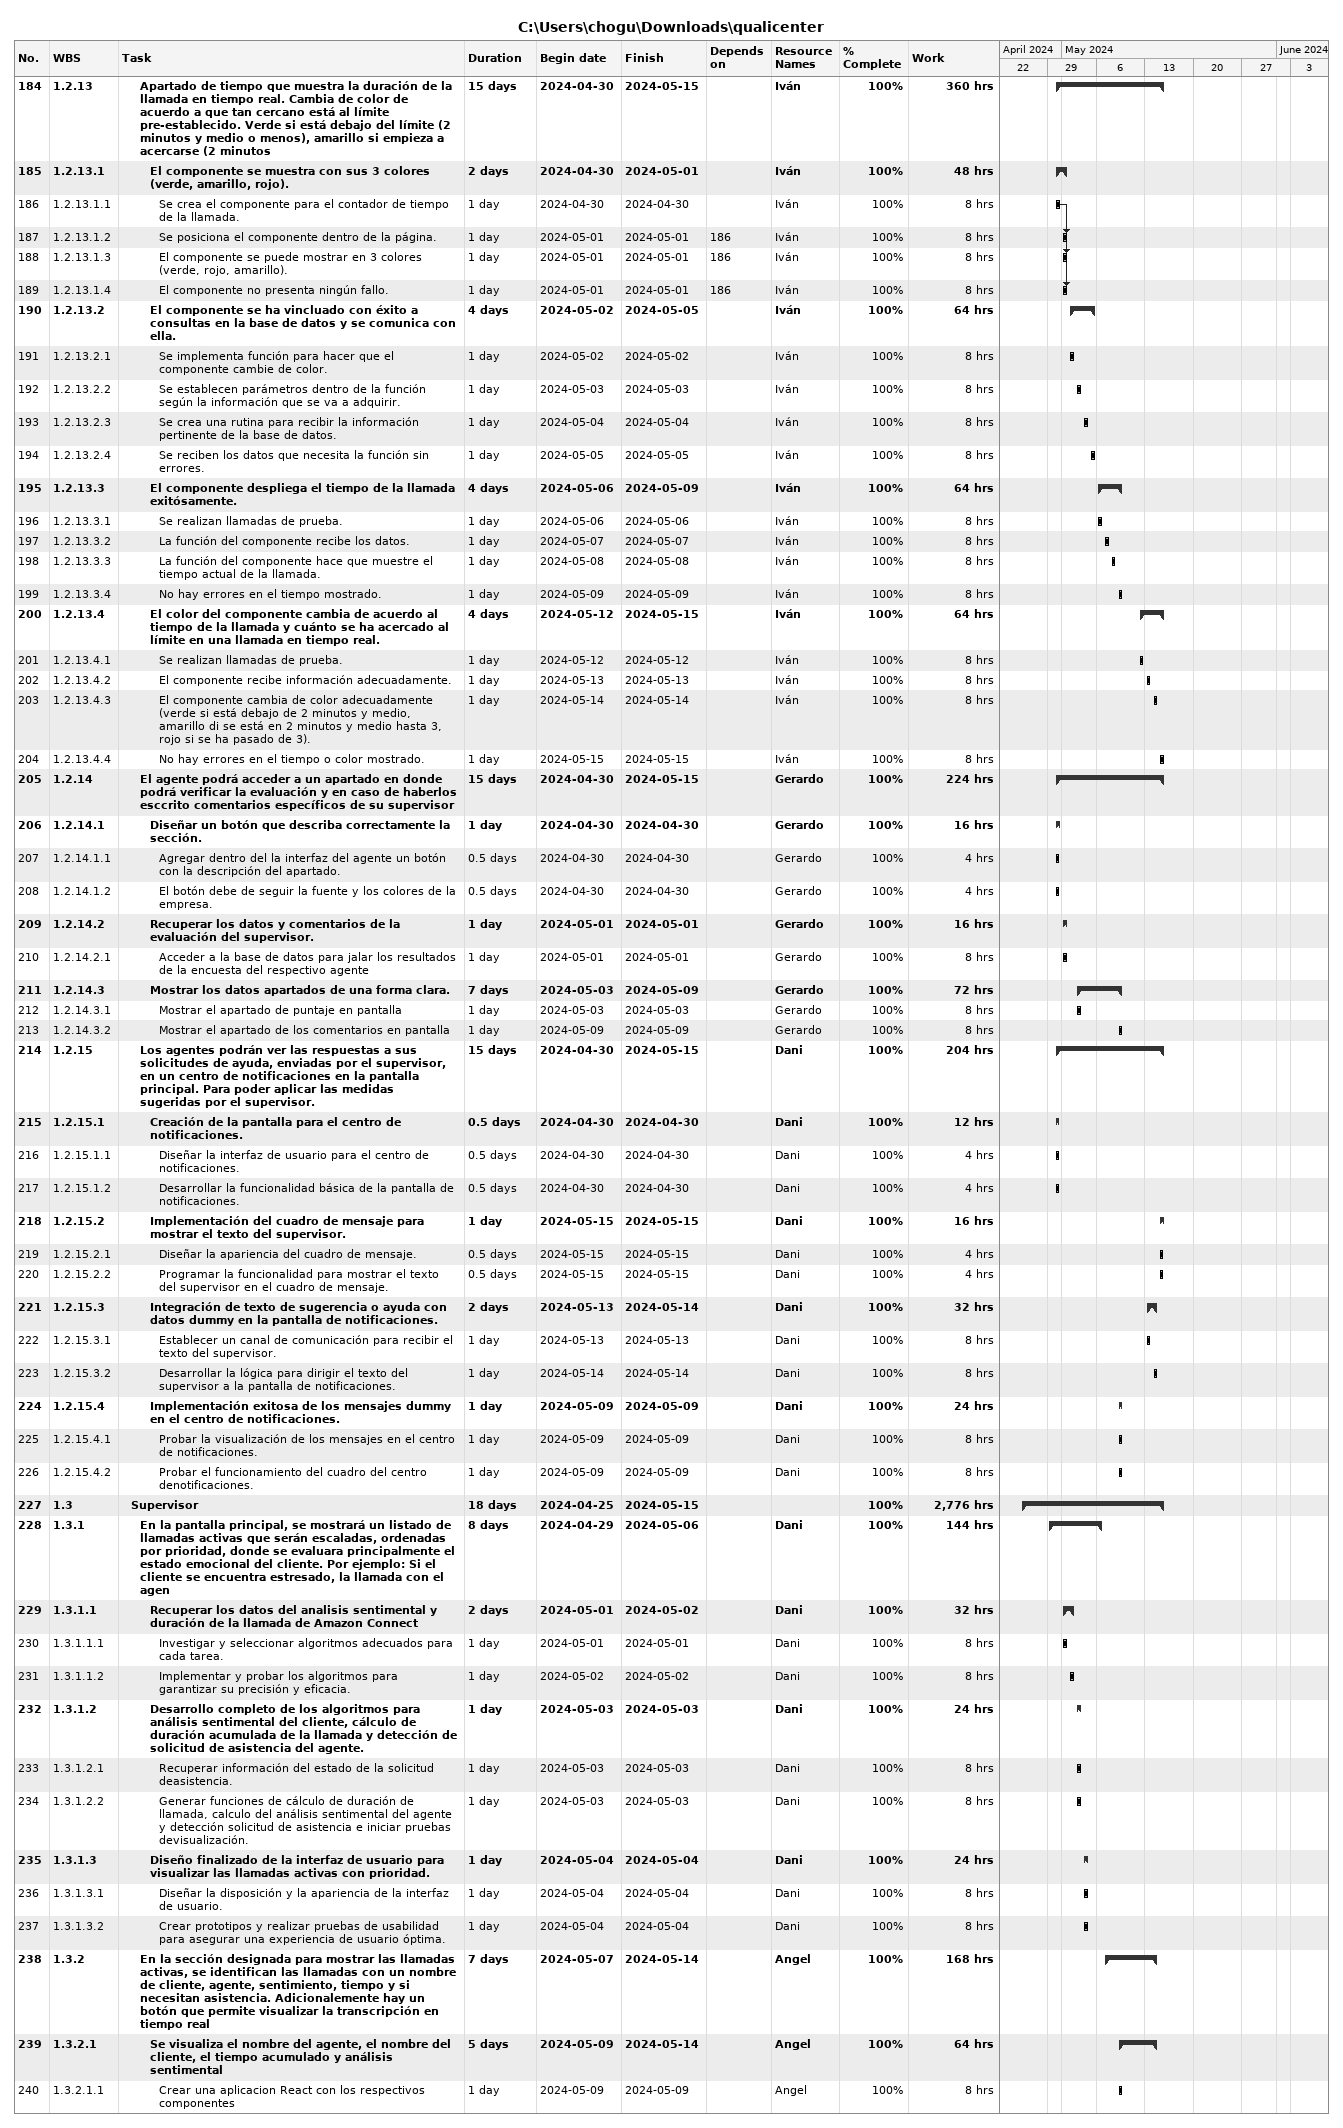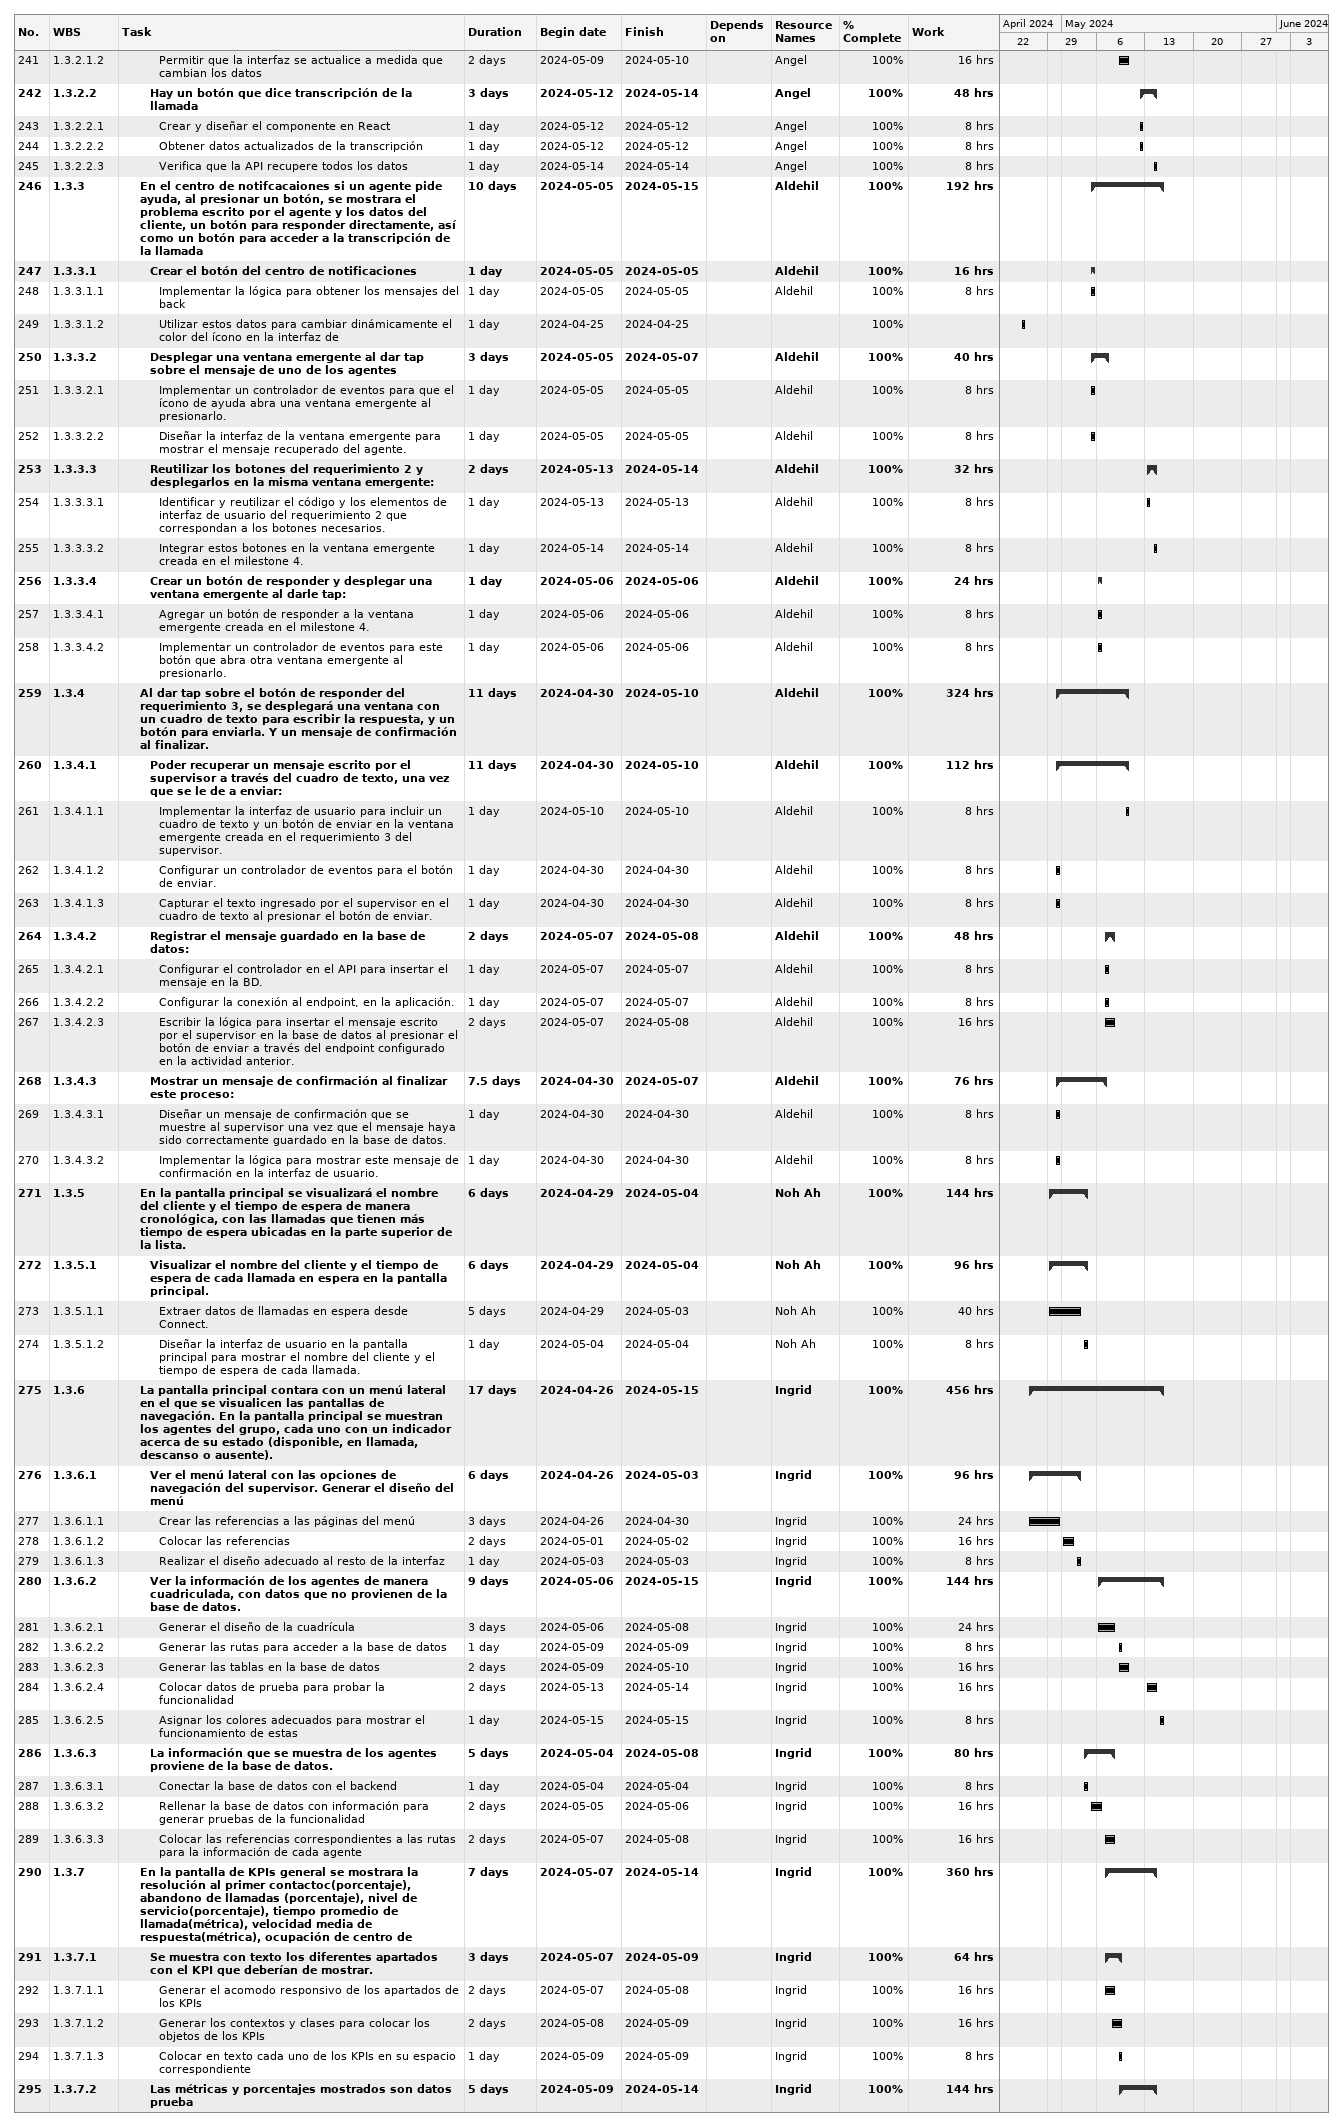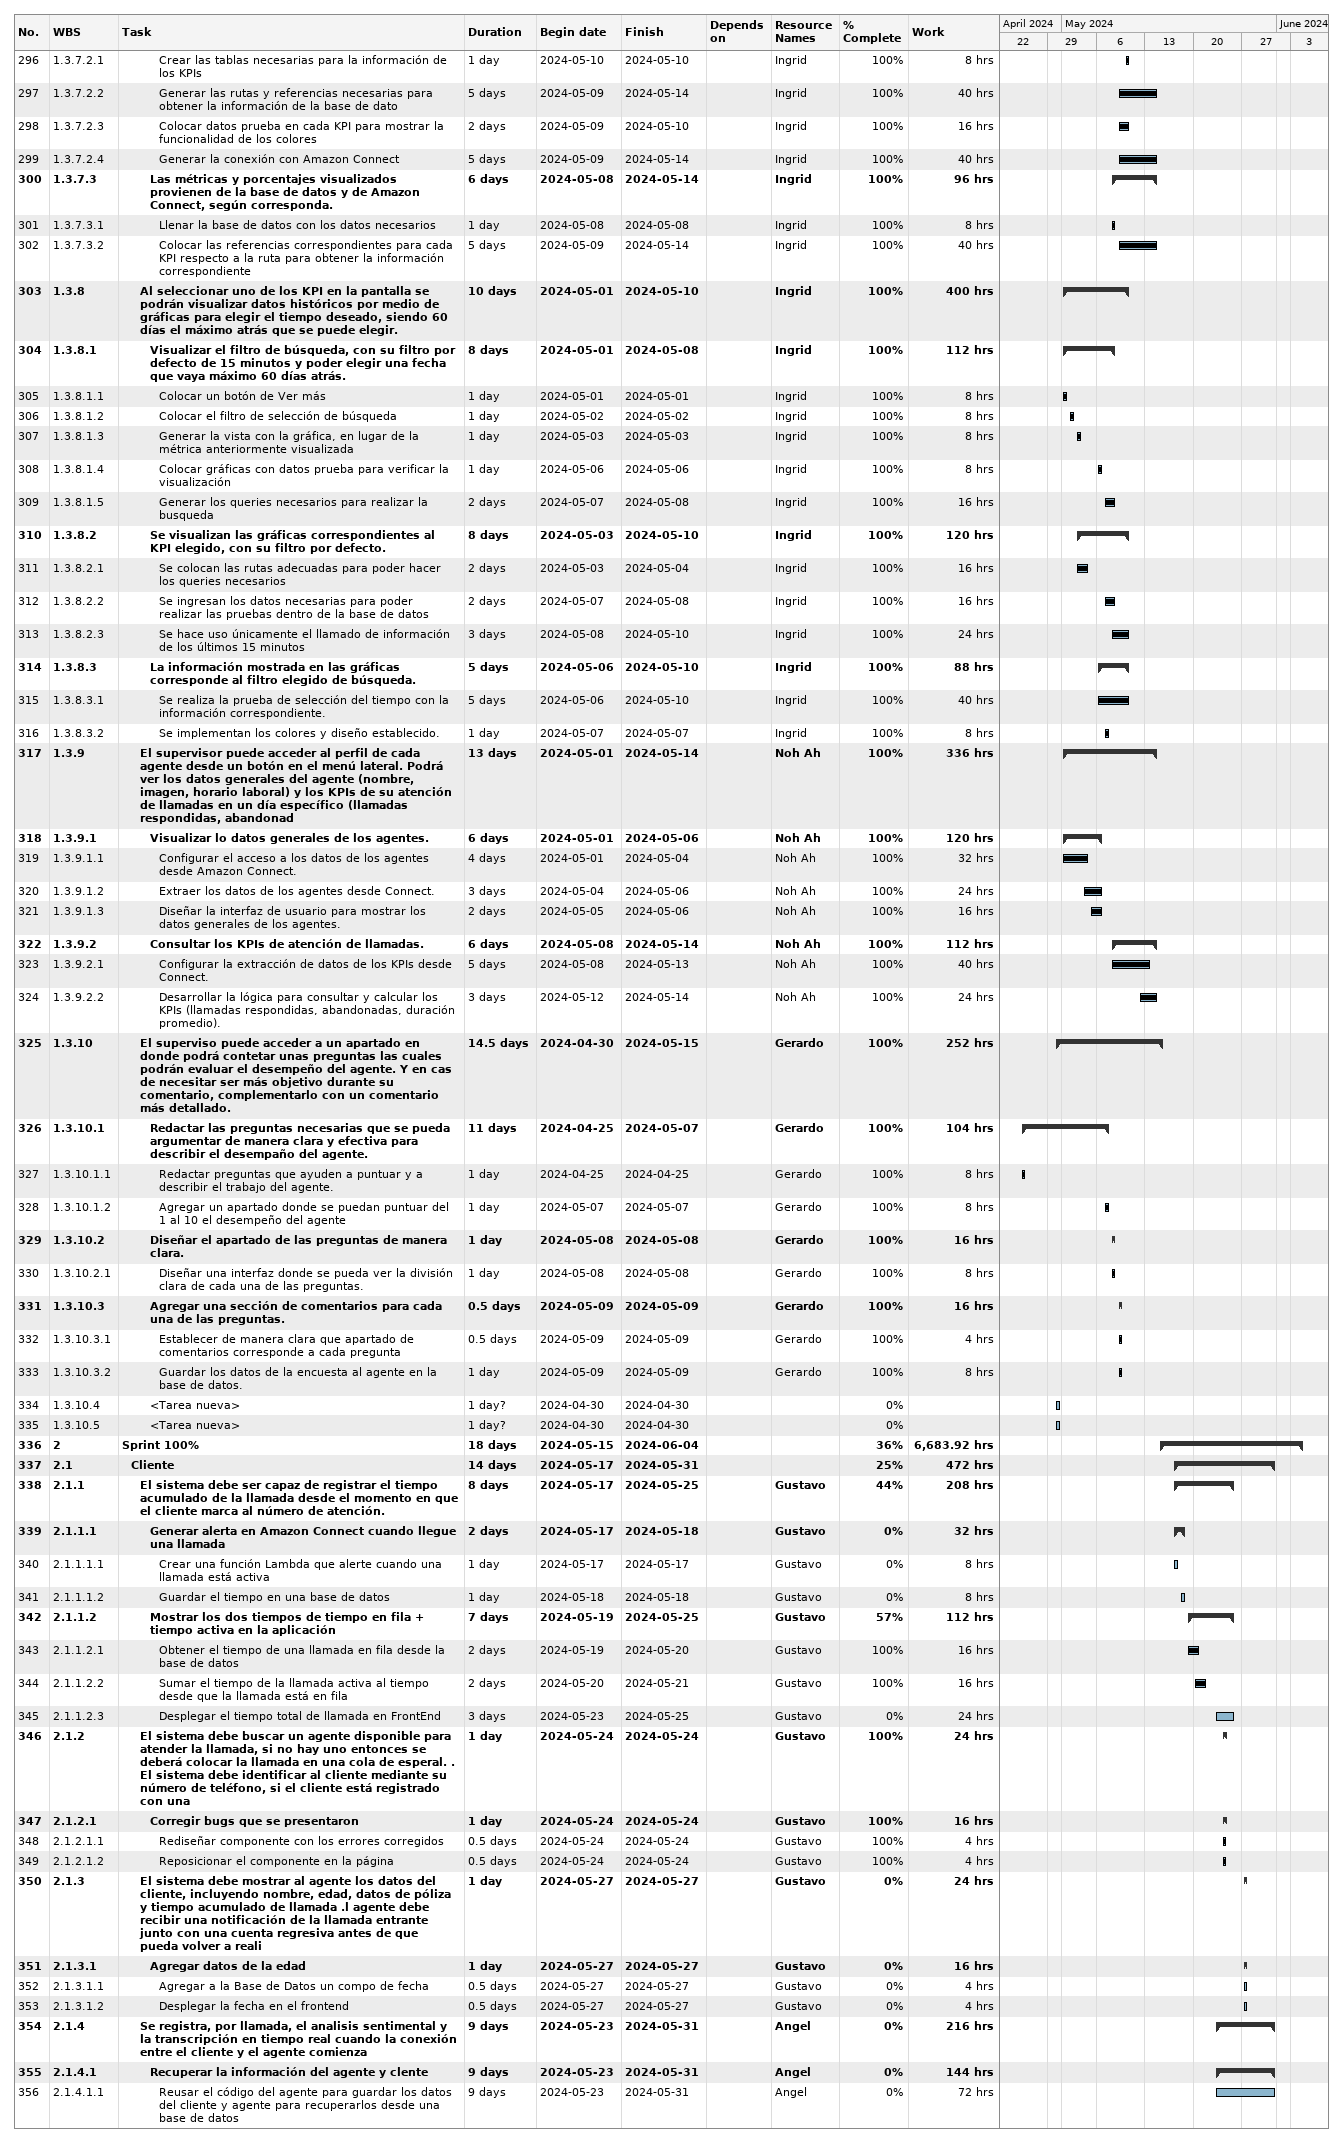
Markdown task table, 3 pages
C:\Users\chogu\Downloads\qualicenter

| ID | WBS | Task | Duration | Start | Finish | Predecessors | Resources | % complete | Work (h) |
|---|---|---|---|---|---|---|---|---|---|
| 184 | 1.2.13 | **Apartado de tiempo que muestra la duración de la llamada en tiempo real. Cambia de color de acuerdo a que tan cercano está al límite pre-establecido. Verde si está debajo del límite (2 minutos y medio o menos), amarillo si empieza a acercarse (2 minutos** | 15d | 2024-04-30 | 2024-05-15 |  | Iván | 100 | 360 |
| 185 | 1.2.13.1 | **El componente se muestra con sus 3 colores (verde, amarillo, rojo).** | 2d | 2024-04-30 | 2024-05-01 |  | Iván | 100 | 48 |
| 186 | 1.2.13.1.1 | Se crea el componente para el contador de tiempo de la llamada. | 1d | 2024-04-30 | 2024-04-30 |  | Iván | 100 | 8 |
| 187 | 1.2.13.1.2 | Se posiciona el componente dentro de la página. | 1d | 2024-05-01 | 2024-05-01 | 186 | Iván | 100 | 8 |
| 188 | 1.2.13.1.3 | El componente se puede mostrar en 3 colores (verde, rojo, amarillo). | 1d | 2024-05-01 | 2024-05-01 | 186 | Iván | 100 | 8 |
| 189 | 1.2.13.1.4 | El componente no presenta ningún fallo. | 1d | 2024-05-01 | 2024-05-01 | 186 | Iván | 100 | 8 |
| 190 | 1.2.13.2 | **El componente se ha vincluado con éxito a consultas en la base de datos y se comunica con ella.** | 4d | 2024-05-02 | 2024-05-05 |  | Iván | 100 | 64 |
| 191 | 1.2.13.2.1 | Se implementa función para hacer que el componente cambie de color. | 1d | 2024-05-02 | 2024-05-02 |  | Iván | 100 | 8 |
| 192 | 1.2.13.2.2 | Se establecen parámetros dentro de la función según la información que se va a adquirir. | 1d | 2024-05-03 | 2024-05-03 |  | Iván | 100 | 8 |
| 193 | 1.2.13.2.3 | Se crea una rutina para recibir la información pertinente de la base de datos. | 1d | 2024-05-04 | 2024-05-04 |  | Iván | 100 | 8 |
| 194 | 1.2.13.2.4 | Se reciben los datos que necesita la función sin errores. | 1d | 2024-05-05 | 2024-05-05 |  | Iván | 100 | 8 |
| 195 | 1.2.13.3 | **El componente despliega el tiempo de la llamada exitósamente.** | 4d | 2024-05-06 | 2024-05-09 |  | Iván | 100 | 64 |
| 196 | 1.2.13.3.1 | Se realizan llamadas de prueba. | 1d | 2024-05-06 | 2024-05-06 |  | Iván | 100 | 8 |
| 197 | 1.2.13.3.2 | La función del componente recibe los datos. | 1d | 2024-05-07 | 2024-05-07 |  | Iván | 100 | 8 |
| 198 | 1.2.13.3.3 | La función del componente hace que muestre el tiempo actual de la llamada. | 1d | 2024-05-08 | 2024-05-08 |  | Iván | 100 | 8 |
| 199 | 1.2.13.3.4 | No hay errores en el tiempo mostrado. | 1d | 2024-05-09 | 2024-05-09 |  | Iván | 100 | 8 |
| 200 | 1.2.13.4 | **El color del componente cambia de acuerdo al tiempo de la llamada y cuánto se ha acercado al límite en una llamada en tiempo real.** | 4d | 2024-05-12 | 2024-05-15 |  | Iván | 100 | 64 |
| 201 | 1.2.13.4.1 | Se realizan llamadas de prueba. | 1d | 2024-05-12 | 2024-05-12 |  | Iván | 100 | 8 |
| 202 | 1.2.13.4.2 | El componente recibe información adecuadamente. | 1d | 2024-05-13 | 2024-05-13 |  | Iván | 100 | 8 |
| 203 | 1.2.13.4.3 | El componente cambia de color adecuadamente (verde si está debajo de 2 minutos y medio, amarillo di se está en 2 minutos y medio hasta 3, rojo si se ha pasado de 3). | 1d | 2024-05-14 | 2024-05-14 |  | Iván | 100 | 8 |
| 204 | 1.2.13.4.4 | No hay errores en el tiempo o color mostrado. | 1d | 2024-05-15 | 2024-05-15 |  | Iván | 100 | 8 |
| 205 | 1.2.14 | **El agente podrá acceder a un apartado en donde podrá verificar la evaluación y en caso de haberlos esccrito comentarios específicos de su supervisor** | 15d | 2024-04-30 | 2024-05-15 |  | Gerardo | 100 | 224 |
| 206 | 1.2.14.1 | **Diseñar un botón que describa correctamente la sección.** | 1d | 2024-04-30 | 2024-04-30 |  | Gerardo | 100 | 16 |
| 207 | 1.2.14.1.1 | Agregar dentro del la interfaz del agente un botón con la descripción del apartado. | 0.5d | 2024-04-30 | 2024-04-30 |  | Gerardo | 100 | 4 |
| 208 | 1.2.14.1.2 | El botón debe de seguir la fuente y los colores de la empresa. | 0.5d | 2024-04-30 | 2024-04-30 |  | Gerardo | 100 | 4 |
| 209 | 1.2.14.2 | **Recuperar los datos y comentarios de la evaluación del supervisor.** | 1d | 2024-05-01 | 2024-05-01 |  | Gerardo | 100 | 16 |
| 210 | 1.2.14.2.1 | Acceder a la base de datos para jalar los resultados de la encuesta del respectivo agente | 1d | 2024-05-01 | 2024-05-01 |  | Gerardo | 100 | 8 |
| 211 | 1.2.14.3 | **Mostrar los datos apartados de una forma clara.** | 7d | 2024-05-03 | 2024-05-09 |  | Gerardo | 100 | 72 |
| 212 | 1.2.14.3.1 | Mostrar el apartado de puntaje en pantalla | 1d | 2024-05-03 | 2024-05-03 |  | Gerardo | 100 | 8 |
| 213 | 1.2.14.3.2 | Mostrar el apartado de los comentarios en pantalla | 1d | 2024-05-09 | 2024-05-09 |  | Gerardo | 100 | 8 |
| 214 | 1.2.15 | **Los agentes podrán ver las respuestas a sus solicitudes de ayuda, enviadas por el supervisor, en un centro de notificaciones en la pantalla principal. Para poder aplicar las medidas sugeridas por el supervisor.** | 15d | 2024-04-30 | 2024-05-15 |  | Dani | 100 | 204 |
| 215 | 1.2.15.1 | **Creación de la pantalla para el centro de notificaciones.** | 0.5d | 2024-04-30 | 2024-04-30 |  | Dani | 100 | 12 |
| 216 | 1.2.15.1.1 | Diseñar la interfaz de usuario para el centro de notificaciones. | 0.5d | 2024-04-30 | 2024-04-30 |  | Dani | 100 | 4 |
| 217 | 1.2.15.1.2 | Desarrollar la funcionalidad básica de la pantalla de notificaciones. | 0.5d | 2024-04-30 | 2024-04-30 |  | Dani | 100 | 4 |
| 218 | 1.2.15.2 | **Implementación del cuadro de mensaje para mostrar el texto del supervisor.** | 1d | 2024-05-15 | 2024-05-15 |  | Dani | 100 | 16 |
| 219 | 1.2.15.2.1 | Diseñar la apariencia del cuadro de mensaje. | 0.5d | 2024-05-15 | 2024-05-15 |  | Dani | 100 | 4 |
| 220 | 1.2.15.2.2 | Programar la funcionalidad para mostrar el texto del supervisor en el cuadro de mensaje. | 0.5d | 2024-05-15 | 2024-05-15 |  | Dani | 100 | 4 |
| 221 | 1.2.15.3 | **Integración de texto de sugerencia o ayuda con datos dummy en la pantalla de notificaciones.** | 2d | 2024-05-13 | 2024-05-14 |  | Dani | 100 | 32 |
| 222 | 1.2.15.3.1 | Establecer un canal de comunicación para recibir el texto del supervisor. | 1d | 2024-05-13 | 2024-05-13 |  | Dani | 100 | 8 |
| 223 | 1.2.15.3.2 | Desarrollar la lógica para dirigir el texto del supervisor a la pantalla de notificaciones. | 1d | 2024-05-14 | 2024-05-14 |  | Dani | 100 | 8 |
| 224 | 1.2.15.4 | **Implementación exitosa de los mensajes dummy en el centro de notificaciones.** | 1d | 2024-05-09 | 2024-05-09 |  | Dani | 100 | 24 |
| 225 | 1.2.15.4.1 | Probar la visualización de los mensajes en el centro de notificaciones. | 1d | 2024-05-09 | 2024-05-09 |  | Dani | 100 | 8 |
| 226 | 1.2.15.4.2 | Probar el funcionamiento del cuadro del centro denotificaciones. | 1d | 2024-05-09 | 2024-05-09 |  | Dani | 100 | 8 |
| 227 | 1.3 | **Supervisor** | 18d | 2024-04-25 | 2024-05-15 |  |  | 100 | 2776 |
| 228 | 1.3.1 | **En la pantalla principal, se mostrará un listado de llamadas activas que serán escaladas, ordenadas por prioridad, donde se evaluara principalmente el estado emocional del cliente. Por ejemplo: Si el cliente se encuentra estresado, la llamada con el agen** | 8d | 2024-04-29 | 2024-05-06 |  | Dani | 100 | 144 |
| 229 | 1.3.1.1 | **Recuperar los datos del analisis sentimental y duración de la llamada de Amazon Connect** | 2d | 2024-05-01 | 2024-05-02 |  | Dani | 100 | 32 |
| 230 | 1.3.1.1.1 | Investigar y seleccionar algoritmos adecuados para cada tarea. | 1d | 2024-05-01 | 2024-05-01 |  | Dani | 100 | 8 |
| 231 | 1.3.1.1.2 | Implementar y probar los algoritmos para garantizar su precisión y eficacia. | 1d | 2024-05-02 | 2024-05-02 |  | Dani | 100 | 8 |
| 232 | 1.3.1.2 | **Desarrollo completo de los algoritmos para análisis sentimental del cliente, cálculo de duración acumulada de la llamada y detección de solicitud de asistencia del agente.** | 1d | 2024-05-03 | 2024-05-03 |  | Dani | 100 | 24 |
| 233 | 1.3.1.2.1 | Recuperar información del estado de la solicitud deasistencia. | 1d | 2024-05-03 | 2024-05-03 |  | Dani | 100 | 8 |
| 234 | 1.3.1.2.2 | Generar funciones de cálculo de duración de llamada, calculo del análisis sentimental del agente y detección solicitud de asistencia e iniciar pruebas devisualización. | 1d | 2024-05-03 | 2024-05-03 |  | Dani | 100 | 8 |
| 235 | 1.3.1.3 | **Diseño finalizado de la interfaz de usuario para visualizar las llamadas activas con prioridad.** | 1d | 2024-05-04 | 2024-05-04 |  | Dani | 100 | 24 |
| 236 | 1.3.1.3.1 | Diseñar la disposición y la apariencia de la interfaz de usuario. | 1d | 2024-05-04 | 2024-05-04 |  | Dani | 100 | 8 |
| 237 | 1.3.1.3.2 | Crear prototipos y realizar pruebas de usabilidad para asegurar una experiencia de usuario óptima. | 1d | 2024-05-04 | 2024-05-04 |  | Dani | 100 | 8 |
| 238 | 1.3.2 | **En la sección designada para mostrar las llamadas activas, se identifican las llamadas con un nombre de cliente, agente, sentimiento, tiempo y si necesitan asistencia. Adicionalemente hay un botón que permite visualizar la transcripción en tiempo real** | 7d | 2024-05-07 | 2024-05-14 |  | Angel | 100 | 168 |
| 239 | 1.3.2.1 | **Se visualiza el nombre del agente, el nombre del cliente, el tiempo acumulado y análisis sentimental** | 5d | 2024-05-09 | 2024-05-14 |  | Angel | 100 | 64 |
| 240 | 1.3.2.1.1 | Crear una aplicacion React con los respectivos componentes | 1d | 2024-05-09 | 2024-05-09 |  | Angel | 100 | 8 |
| 241 | 1.3.2.1.2 | Permitir que la interfaz se actualice a medida que cambian los datos | 2d | 2024-05-09 | 2024-05-10 |  | Angel | 100 | 16 |
| 242 | 1.3.2.2 | **Hay un botón que dice transcripción de la llamada** | 3d | 2024-05-12 | 2024-05-14 |  | Angel | 100 | 48 |
| 243 | 1.3.2.2.1 | Crear y diseñar el componente en React | 1d | 2024-05-12 | 2024-05-12 |  | Angel | 100 | 8 |
| 244 | 1.3.2.2.2 | Obtener datos actualizados de la transcripción | 1d | 2024-05-12 | 2024-05-12 |  | Angel | 100 | 8 |
| 245 | 1.3.2.2.3 | Verifica que la API recupere todos los datos | 1d | 2024-05-14 | 2024-05-14 |  | Angel | 100 | 8 |
| 246 | 1.3.3 | **En el centro de notifcacaiones si un agente pide ayuda, al presionar un botón, se mostrara el problema escrito por el agente y los datos del cliente, un botón para responder directamente, así como un botón para acceder a la transcripción de la llamada** | 10d | 2024-05-05 | 2024-05-15 |  | Aldehil | 100 | 192 |
| 247 | 1.3.3.1 | **Crear el botón del centro de notificaciones** | 1d | 2024-05-05 | 2024-05-05 |  | Aldehil | 100 | 16 |
| 248 | 1.3.3.1.1 | Implementar la lógica para obtener los mensajes del back | 1d | 2024-05-05 | 2024-05-05 |  | Aldehil | 100 | 8 |
| 249 | 1.3.3.1.2 | Utilizar estos datos para cambiar dinámicamente el color del ícono en la interfaz de | 1d | 2024-04-25 | 2024-04-25 |  |  | 100 |  |
| 250 | 1.3.3.2 | **Desplegar una ventana emergente al dar tap sobre el mensaje de uno de los agentes** | 3d | 2024-05-05 | 2024-05-07 |  | Aldehil | 100 | 40 |
| 251 | 1.3.3.2.1 | Implementar un controlador de eventos para que el ícono de ayuda abra una ventana emergente al presionarlo. | 1d | 2024-05-05 | 2024-05-05 |  | Aldehil | 100 | 8 |
| 252 | 1.3.3.2.2 | Diseñar la interfaz de la ventana emergente para mostrar el mensaje recuperado del agente. | 1d | 2024-05-05 | 2024-05-05 |  | Aldehil | 100 | 8 |
| 253 | 1.3.3.3 | **Reutilizar los botones del requerimiento 2 y desplegarlos en la misma ventana emergente:** | 2d | 2024-05-13 | 2024-05-14 |  | Aldehil | 100 | 32 |
| 254 | 1.3.3.3.1 | Identificar y reutilizar el código y los elementos de interfaz de usuario del requerimiento 2 que correspondan a los botones necesarios. | 1d | 2024-05-13 | 2024-05-13 |  | Aldehil | 100 | 8 |
| 255 | 1.3.3.3.2 | Integrar estos botones en la ventana emergente creada en el milestone 4. | 1d | 2024-05-14 | 2024-05-14 |  | Aldehil | 100 | 8 |
| 256 | 1.3.3.4 | **Crear un botón de responder y desplegar una ventana emergente al darle tap:** | 1d | 2024-05-06 | 2024-05-06 |  | Aldehil | 100 | 24 |
| 257 | 1.3.3.4.1 | Agregar un botón de responder a la ventana emergente creada en el milestone 4. | 1d | 2024-05-06 | 2024-05-06 |  | Aldehil | 100 | 8 |
| 258 | 1.3.3.4.2 | Implementar un controlador de eventos para este botón que abra otra ventana emergente al presionarlo. | 1d | 2024-05-06 | 2024-05-06 |  | Aldehil | 100 | 8 |
| 259 | 1.3.4 | **Al dar tap sobre el botón de responder del requerimiento 3, se desplegará una ventana con un cuadro de texto para escribir la respuesta, y un botón para enviarla. Y un mensaje de confirmación al finalizar.** | 11d | 2024-04-30 | 2024-05-10 |  | Aldehil | 100 | 324 |
| 260 | 1.3.4.1 | **Poder recuperar un mensaje escrito por el supervisor a través del cuadro de texto, una vez que se le de a enviar:** | 11d | 2024-04-30 | 2024-05-10 |  | Aldehil | 100 | 112 |
| 261 | 1.3.4.1.1 | Implementar la interfaz de usuario para incluir un cuadro de texto y un botón de enviar en la ventana emergente creada en el requerimiento 3 del supervisor. | 1d | 2024-05-10 | 2024-05-10 |  | Aldehil | 100 | 8 |
| 262 | 1.3.4.1.2 | Configurar un controlador de eventos para el botón de enviar. | 1d | 2024-04-30 | 2024-04-30 |  | Aldehil | 100 | 8 |
| 263 | 1.3.4.1.3 | Capturar el texto ingresado por el supervisor en el cuadro de texto al presionar el botón de enviar. | 1d | 2024-04-30 | 2024-04-30 |  | Aldehil | 100 | 8 |
| 264 | 1.3.4.2 | **Registrar el mensaje guardado en la base de datos:** | 2d | 2024-05-07 | 2024-05-08 |  | Aldehil | 100 | 48 |
| 265 | 1.3.4.2.1 | Configurar el controlador en el API para insertar el mensaje en la BD. | 1d | 2024-05-07 | 2024-05-07 |  | Aldehil | 100 | 8 |
| 266 | 1.3.4.2.2 | Configurar la conexión al endpoint, en la aplicación. | 1d | 2024-05-07 | 2024-05-07 |  | Aldehil | 100 | 8 |
| 267 | 1.3.4.2.3 | Escribir la lógica para insertar el mensaje escrito por el supervisor en la base de datos al presionar el botón de enviar a través del endpoint configurado en la actividad anterior. | 2d | 2024-05-07 | 2024-05-08 |  | Aldehil | 100 | 16 |
| 268 | 1.3.4.3 | **Mostrar un mensaje de confirmación al finalizar este proceso:** | 7.5d | 2024-04-30 | 2024-05-07 |  | Aldehil | 100 | 76 |
| 269 | 1.3.4.3.1 | Diseñar un mensaje de confirmación que se muestre al supervisor una vez que el mensaje haya sido correctamente guardado en la base de datos. | 1d | 2024-04-30 | 2024-04-30 |  | Aldehil | 100 | 8 |
| 270 | 1.3.4.3.2 | Implementar la lógica para mostrar este mensaje de confirmación en la interfaz de usuario. | 1d | 2024-04-30 | 2024-04-30 |  | Aldehil | 100 | 8 |
| 271 | 1.3.5 | **En la pantalla principal se visualizará el nombre del cliente y el tiempo de espera de manera cronológica, con las llamadas que tienen más tiempo de espera ubicadas en la parte superior de la lista.** | 6d | 2024-04-29 | 2024-05-04 |  | Noh Ah | 100 | 144 |
| 272 | 1.3.5.1 | **Visualizar el nombre del cliente y el tiempo de espera de cada llamada en espera en la pantalla principal.** | 6d | 2024-04-29 | 2024-05-04 |  | Noh Ah | 100 | 96 |
| 273 | 1.3.5.1.1 | Extraer datos de llamadas en espera desde Connect. | 5d | 2024-04-29 | 2024-05-03 |  | Noh Ah | 100 | 40 |
| 274 | 1.3.5.1.2 | Diseñar la interfaz de usuario en la pantalla principal para mostrar el nombre del cliente y el tiempo de espera de cada llamada. | 1d | 2024-05-04 | 2024-05-04 |  | Noh Ah | 100 | 8 |
| 275 | 1.3.6 | **La pantalla principal contara con un menú lateral en el que se visualicen las pantallas de navegación. En la pantalla principal se muestran los agentes del grupo, cada uno con un indicador acerca de su estado (disponible, en llamada, descanso o ausente).** | 17d | 2024-04-26 | 2024-05-15 |  | Ingrid | 100 | 456 |
| 276 | 1.3.6.1 | **Ver el menú lateral con las opciones de navegación del supervisor. Generar el diseño del menú** | 6d | 2024-04-26 | 2024-05-03 |  | Ingrid | 100 | 96 |
| 277 | 1.3.6.1.1 | Crear las referencias a las páginas del menú | 3d | 2024-04-26 | 2024-04-30 |  | Ingrid | 100 | 24 |
| 278 | 1.3.6.1.2 | Colocar las referencias | 2d | 2024-05-01 | 2024-05-02 |  | Ingrid | 100 | 16 |
| 279 | 1.3.6.1.3 | Realizar el diseño adecuado al resto de la interfaz | 1d | 2024-05-03 | 2024-05-03 |  | Ingrid | 100 | 8 |
| 280 | 1.3.6.2 | **Ver la información de los agentes de manera cuadriculada, con datos que no provienen de la base de datos.** | 9d | 2024-05-06 | 2024-05-15 |  | Ingrid | 100 | 144 |
| 281 | 1.3.6.2.1 | Generar el diseño de la cuadrícula | 3d | 2024-05-06 | 2024-05-08 |  | Ingrid | 100 | 24 |
| 282 | 1.3.6.2.2 | Generar las rutas para acceder a la base de datos | 1d | 2024-05-09 | 2024-05-09 |  | Ingrid | 100 | 8 |
| 283 | 1.3.6.2.3 | Generar las tablas en la base de datos | 2d | 2024-05-09 | 2024-05-10 |  | Ingrid | 100 | 16 |
| 284 | 1.3.6.2.4 | Colocar datos de prueba para probar la funcionalidad | 2d | 2024-05-13 | 2024-05-14 |  | Ingrid | 100 | 16 |
| 285 | 1.3.6.2.5 | Asignar los colores adecuados para mostrar el funcionamiento de estas | 1d | 2024-05-15 | 2024-05-15 |  | Ingrid | 100 | 8 |
| 286 | 1.3.6.3 | **La información que se muestra de los agentes proviene de la base de datos.** | 5d | 2024-05-04 | 2024-05-08 |  | Ingrid | 100 | 80 |
| 287 | 1.3.6.3.1 | Conectar la base de datos con el backend | 1d | 2024-05-04 | 2024-05-04 |  | Ingrid | 100 | 8 |
| 288 | 1.3.6.3.2 | Rellenar la base de datos con información para generar pruebas de la funcionalidad | 2d | 2024-05-05 | 2024-05-06 |  | Ingrid | 100 | 16 |
| 289 | 1.3.6.3.3 | Colocar las referencias correspondientes a las rutas para la información de cada agente | 2d | 2024-05-07 | 2024-05-08 |  | Ingrid | 100 | 16 |
| 290 | 1.3.7 | **En la pantalla de KPIs general se mostrara la resolución al primer contactoc(porcentaje), abandono de llamadas (porcentaje), nivel de servicio(porcentaje), tiempo promedio de llamada(métrica), velocidad media de respuesta(métrica), ocupación de centro de** | 7d | 2024-05-07 | 2024-05-14 |  | Ingrid | 100 | 360 |
| 291 | 1.3.7.1 | **Se muestra con texto los diferentes apartados con el KPI que deberían de mostrar.** | 3d | 2024-05-07 | 2024-05-09 |  | Ingrid | 100 | 64 |
| 292 | 1.3.7.1.1 | Generar el acomodo responsivo de los apartados de los KPIs | 2d | 2024-05-07 | 2024-05-08 |  | Ingrid | 100 | 16 |
| 293 | 1.3.7.1.2 | Generar los contextos y clases para colocar los objetos de los KPIs | 2d | 2024-05-08 | 2024-05-09 |  | Ingrid | 100 | 16 |
| 294 | 1.3.7.1.3 | Colocar en texto cada uno de los KPIs en su espacio correspondiente | 1d | 2024-05-09 | 2024-05-09 |  | Ingrid | 100 | 8 |
| 295 | 1.3.7.2 | **Las métricas y porcentajes mostrados son datos prueba** | 5d | 2024-05-09 | 2024-05-14 |  | Ingrid | 100 | 144 |
| 296 | 1.3.7.2.1 | Crear las tablas necesarias para la información de los KPIs | 1d | 2024-05-10 | 2024-05-10 |  | Ingrid | 100 | 8 |
| 297 | 1.3.7.2.2 | Generar las rutas y referencias necesarias para obtener la información de la base de dato | 5d | 2024-05-09 | 2024-05-14 |  | Ingrid | 100 | 40 |
| 298 | 1.3.7.2.3 | Colocar datos prueba en cada KPI para mostrar la funcionalidad de los colores | 2d | 2024-05-09 | 2024-05-10 |  | Ingrid | 100 | 16 |
| 299 | 1.3.7.2.4 | Generar la conexión con Amazon Connect | 5d | 2024-05-09 | 2024-05-14 |  | Ingrid | 100 | 40 |
| 300 | 1.3.7.3 | **Las métricas y porcentajes visualizados provienen de la base de datos y de Amazon Connect, según corresponda.** | 6d | 2024-05-08 | 2024-05-14 |  | Ingrid | 100 | 96 |
| 301 | 1.3.7.3.1 | Llenar la base de datos con los datos necesarios | 1d | 2024-05-08 | 2024-05-08 |  | Ingrid | 100 | 8 |
| 302 | 1.3.7.3.2 | Colocar las referencias correspondientes para cada KPI respecto a la ruta para obtener la información correspondiente | 5d | 2024-05-09 | 2024-05-14 |  | Ingrid | 100 | 40 |
| 303 | 1.3.8 | **Al seleccionar uno de los KPI en la pantalla se podrán visualizar datos históricos por medio de gráficas para elegir el tiempo deseado, siendo 60 días el máximo atrás que se puede elegir.** | 10d | 2024-05-01 | 2024-05-10 |  | Ingrid | 100 | 400 |
| 304 | 1.3.8.1 | **Visualizar el filtro de búsqueda, con su filtro por defecto de 15 minutos y poder elegir una fecha que vaya máximo 60 días atrás.** | 8d | 2024-05-01 | 2024-05-08 |  | Ingrid | 100 | 112 |
| 305 | 1.3.8.1.1 | Colocar un botón de Ver más | 1d | 2024-05-01 | 2024-05-01 |  | Ingrid | 100 | 8 |
| 306 | 1.3.8.1.2 | Colocar el filtro de selección de búsqueda | 1d | 2024-05-02 | 2024-05-02 |  | Ingrid | 100 | 8 |
| 307 | 1.3.8.1.3 | Generar la vista con la gráfica, en lugar de la métrica anteriormente visualizada | 1d | 2024-05-03 | 2024-05-03 |  | Ingrid | 100 | 8 |
| 308 | 1.3.8.1.4 | Colocar gráficas con datos prueba para verificar la visualización | 1d | 2024-05-06 | 2024-05-06 |  | Ingrid | 100 | 8 |
| 309 | 1.3.8.1.5 | Generar los queries necesarios para realizar la busqueda | 2d | 2024-05-07 | 2024-05-08 |  | Ingrid | 100 | 16 |
| 310 | 1.3.8.2 | **Se visualizan las gráficas correspondientes al KPI elegido, con su filtro por defecto.** | 8d | 2024-05-03 | 2024-05-10 |  | Ingrid | 100 | 120 |
| 311 | 1.3.8.2.1 | Se colocan las rutas adecuadas para poder hacer los queries necesarios | 2d | 2024-05-03 | 2024-05-04 |  | Ingrid | 100 | 16 |
| 312 | 1.3.8.2.2 | Se ingresan los datos necesarias para poder realizar las pruebas dentro de la base de datos | 2d | 2024-05-07 | 2024-05-08 |  | Ingrid | 100 | 16 |
| 313 | 1.3.8.2.3 | Se hace uso únicamente el llamado de información de los últimos 15 minutos | 3d | 2024-05-08 | 2024-05-10 |  | Ingrid | 100 | 24 |
| 314 | 1.3.8.3 | **La información mostrada en las gráficas corresponde al filtro elegido de búsqueda.** | 5d | 2024-05-06 | 2024-05-10 |  | Ingrid | 100 | 88 |
| 315 | 1.3.8.3.1 | Se realiza la prueba de selección del tiempo con la información correspondiente. | 5d | 2024-05-06 | 2024-05-10 |  | Ingrid | 100 | 40 |
| 316 | 1.3.8.3.2 | Se implementan los colores y diseño establecido. | 1d | 2024-05-07 | 2024-05-07 |  | Ingrid | 100 | 8 |
| 317 | 1.3.9 | **El supervisor puede acceder al perfil de cada agente desde un botón en el menú lateral. Podrá ver los datos generales del agente (nombre, imagen, horario laboral) y los KPIs de su atención de llamadas en un día específico (llamadas respondidas, abandonad** | 13d | 2024-05-01 | 2024-05-14 |  | Noh Ah | 100 | 336 |
| 318 | 1.3.9.1 | **Visualizar lo datos generales de los agentes.** | 6d | 2024-05-01 | 2024-05-06 |  | Noh Ah | 100 | 120 |
| 319 | 1.3.9.1.1 | Configurar el acceso a los datos de los agentes desde Amazon Connect. | 4d | 2024-05-01 | 2024-05-04 |  | Noh Ah | 100 | 32 |
| 320 | 1.3.9.1.2 | Extraer los datos de los agentes desde Connect. | 3d | 2024-05-04 | 2024-05-06 |  | Noh Ah | 100 | 24 |
| 321 | 1.3.9.1.3 | Diseñar la interfaz de usuario para mostrar los datos generales de los agentes. | 2d | 2024-05-05 | 2024-05-06 |  | Noh Ah | 100 | 16 |
| 322 | 1.3.9.2 | **Consultar los KPIs de atención de llamadas.** | 6d | 2024-05-08 | 2024-05-14 |  | Noh Ah | 100 | 112 |
| 323 | 1.3.9.2.1 | Configurar la extracción de datos de los KPIs desde Connect. | 5d | 2024-05-08 | 2024-05-13 |  | Noh Ah | 100 | 40 |
| 324 | 1.3.9.2.2 | Desarrollar la lógica para consultar y calcular los KPIs (llamadas respondidas, abandonadas, duración promedio). | 3d | 2024-05-12 | 2024-05-14 |  | Noh Ah | 100 | 24 |
| 325 | 1.3.10 | **El superviso puede acceder a un apartado en donde podrá contetar unas preguntas las cuales podrán evaluar el desempeño del agente. Y en cas de necesitar ser más objetivo durante su comentario, complementarlo con un comentario más detallado.** | 14.5d | 2024-04-30 | 2024-05-15 |  | Gerardo | 100 | 252 |
| 326 | 1.3.10.1 | **Redactar las preguntas necesarias que se pueda argumentar de manera clara y efectiva para describir el desempaño del agente.** | 11d | 2024-04-25 | 2024-05-07 |  | Gerardo | 100 | 104 |
| 327 | 1.3.10.1.1 | Redactar preguntas que ayuden a puntuar y a describir el trabajo del agente. | 1d | 2024-04-25 | 2024-04-25 |  | Gerardo | 100 | 8 |
| 328 | 1.3.10.1.2 | Agregar un apartado donde se puedan puntuar del 1 al 10 el desempeño del agente | 1d | 2024-05-07 | 2024-05-07 |  | Gerardo | 100 | 8 |
| 329 | 1.3.10.2 | **Diseñar el apartado de las preguntas de manera clara.** | 1d | 2024-05-08 | 2024-05-08 |  | Gerardo | 100 | 16 |
| 330 | 1.3.10.2.1 | Diseñar una interfaz donde se pueda ver la división clara de cada una de las preguntas. | 1d | 2024-05-08 | 2024-05-08 |  | Gerardo | 100 | 8 |
| 331 | 1.3.10.3 | **Agregar una sección de comentarios para cada una de las preguntas.** | 0.5d | 2024-05-09 | 2024-05-09 |  | Gerardo | 100 | 16 |
| 332 | 1.3.10.3.1 | Establecer de manera clara que apartado de comentarios corresponde a cada pregunta | 0.5d | 2024-05-09 | 2024-05-09 |  | Gerardo | 100 | 4 |
| 333 | 1.3.10.3.2 | Guardar los datos de la encuesta al agente en la base de datos. | 1d | 2024-05-09 | 2024-05-09 |  | Gerardo | 100 | 8 |
| 334 | 1.3.10.4 | <Tarea nueva> | 1d? | 2024-04-30 | 2024-04-30 |  |  | 0 |  |
| 335 | 1.3.10.5 | <Tarea nueva> | 1d? | 2024-04-30 | 2024-04-30 |  |  | 0 |  |
| 336 | 2 | **Sprint 100%** | 18d | 2024-05-15 | 2024-06-04 |  |  | 36 | 6683.92 |
| 337 | 2.1 | **Cliente** | 14d | 2024-05-17 | 2024-05-31 |  |  | 25 | 472 |
| 338 | 2.1.1 | **El sistema debe ser capaz de registrar el tiempo acumulado de la llamada desde el momento en que el cliente marca al número de atención.** | 8d | 2024-05-17 | 2024-05-25 |  | Gustavo | 44 | 208 |
| 339 | 2.1.1.1 | **Generar alerta en Amazon Connect cuando llegue una llamada** | 2d | 2024-05-17 | 2024-05-18 |  | Gustavo | 0 | 32 |
| 340 | 2.1.1.1.1 | Crear una función Lambda que alerte cuando una llamada está activa | 1d | 2024-05-17 | 2024-05-17 |  | Gustavo | 0 | 8 |
| 341 | 2.1.1.1.2 | Guardar el tiempo en una base de datos | 1d | 2024-05-18 | 2024-05-18 |  | Gustavo | 0 | 8 |
| 342 | 2.1.1.2 | **Mostrar los dos tiempos de tiempo en fila + tiempo activa en la aplicación** | 7d | 2024-05-19 | 2024-05-25 |  | Gustavo | 57 | 112 |
| 343 | 2.1.1.2.1 | Obtener el tiempo de una llamada en fila desde la base de datos | 2d | 2024-05-19 | 2024-05-20 |  | Gustavo | 100 | 16 |
| 344 | 2.1.1.2.2 | Sumar el tiempo de la llamada activa al tiempo desde que la llamada está en fila | 2d | 2024-05-20 | 2024-05-21 |  | Gustavo | 100 | 16 |
| 345 | 2.1.1.2.3 | Desplegar el tiempo total de llamada en FrontEnd | 3d | 2024-05-23 | 2024-05-25 |  | Gustavo | 0 | 24 |
| 346 | 2.1.2 | **El sistema debe buscar un agente disponible para atender la llamada, si no hay uno entonces se deberá colocar la llamada en una cola de esperal. . El sistema debe identificar al cliente mediante su número de teléfono, si el cliente está registrado con una** | 1d | 2024-05-24 | 2024-05-24 |  | Gustavo | 100 | 24 |
| 347 | 2.1.2.1 | **Corregir bugs que se presentaron** | 1d | 2024-05-24 | 2024-05-24 |  | Gustavo | 100 | 16 |
| 348 | 2.1.2.1.1 | Rediseñar componente con los errores corregidos | 0.5d | 2024-05-24 | 2024-05-24 |  | Gustavo | 100 | 4 |
| 349 | 2.1.2.1.2 | Reposicionar el componente en la página | 0.5d | 2024-05-24 | 2024-05-24 |  | Gustavo | 100 | 4 |
| 350 | 2.1.3 | **El sistema debe mostrar al agente los datos del cliente, incluyendo nombre, edad, datos de póliza y tiempo acumulado de llamada .l agente debe recibir una notificación de la llamada entrante junto con una cuenta regresiva antes de que pueda volver a reali** | 1d | 2024-05-27 | 2024-05-27 |  | Gustavo | 0 | 24 |
| 351 | 2.1.3.1 | **Agregar datos de la edad** | 1d | 2024-05-27 | 2024-05-27 |  | Gustavo | 0 | 16 |
| 352 | 2.1.3.1.1 | Agregar a la Base de Datos un compo de fecha | 0.5d | 2024-05-27 | 2024-05-27 |  | Gustavo | 0 | 4 |
| 353 | 2.1.3.1.2 | Desplegar la fecha en el frontend | 0.5d | 2024-05-27 | 2024-05-27 |  | Gustavo | 0 | 4 |
| 354 | 2.1.4 | **Se registra, por llamada, el analisis sentimental y la transcripción en tiempo real cuando la conexión entre el cliente y el agente comienza** | 9d | 2024-05-23 | 2024-05-31 |  | Angel | 0 | 216 |
| 355 | 2.1.4.1 | **Recuperar la información del agente y clente** | 9d | 2024-05-23 | 2024-05-31 |  | Angel | 0 | 144 |
| 356 | 2.1.4.1.1 | Reusar el código del agente para guardar los datos del cliente y agente para recuperarlos desde una base de datos | 9d | 2024-05-23 | 2024-05-31 |  | Angel | 0 | 72 |
